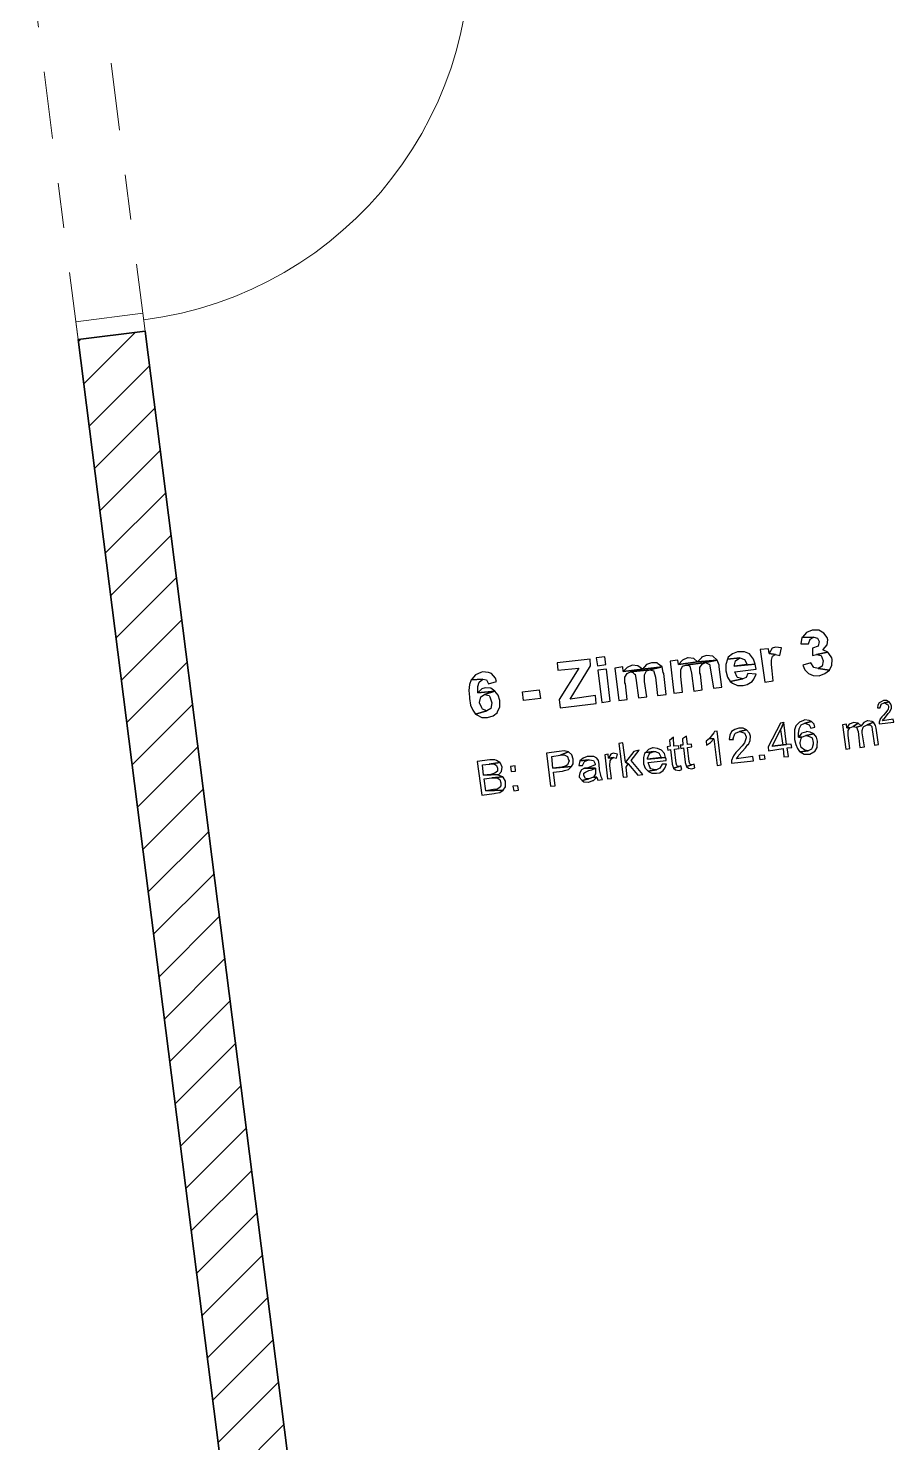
# Model space of a CAD drawing. Header units: metres. Extents: x 2713679.5 to 2713747.3, y 1226017.1 to 1226104.2.
# Drawn here: x 2713741.695 to 2713743.618, y 1226042.335 to 1226045.479 of the extents above; entities that cross this region are included whole.
import ezdxf

# ---------------------------------------------------------------- set-up
doc = ezdxf.new("R2010")
doc.units = ezdxf.units.M
doc.header["$MEASUREMENT"] = 0
doc.linetypes.add('Strichpunkt 3_1_1mm Achsen', pattern=[0.25, 0.15, -0.05, 0, -0.05])
doc.layers.add('texte', color=7, linetype='Continuous', true_color=0x000000)
doc.layers.add('waende_stuetzen', color=250, linetype='Continuous')

msp = doc.modelspace()

# ---------------------------------------------------------------- linework, layer by layer
at = {"layer": 'texte'}
for points in [[(2713743.4137, 1226044.1248), (2713743.4112, 1226044.111), (2713743.4287, 1226044.111), (2713743.4325, 1226044.121), (2713743.44, 1226044.1261)], [(2713743.4388, 1226044.1411), (2713743.4363, 1226044.1411), (2713743.4237, 1226044.1361), (2713743.4237, 1226044.1361), (2713743.415, 1226044.1261), (2713743.4137, 1226044.1248), (2713743.44, 1226044.1261), (2713743.4488, 1226044.1235), (2713743.4525, 1226044.116), (2713743.45, 1226044.106), (2713743.4375, 1226044.101), (2713743.4375, 1226044.0847), (2713743.4463, 1226044.0872), (2713743.4713, 1226044.0922), (2713743.46, 1226044.0973), (2713743.4613, 1226044.0985), (2713743.4701, 1226044.1085), (2713743.4713, 1226044.1198), (2713743.4701, 1226044.1248), (2713743.4625, 1226044.1348), (2713743.4513, 1226044.1411)], [(2713743.2723, 1226044.0935), (2713743.271, 1226044.0935), (2713743.2597, 1226044.0885), (2713743.2497, 1226044.081), (2713743.2485, 1226044.0772), (2713743.276, 1226044.0797), (2713743.286, 1226044.076), (2713743.286, 1226044.076), (2713743.2923, 1226044.0647), (2713743.2635, 1226044.061), (2713743.3098, 1226044.066), (2713743.3061, 1226044.0772), (2713743.2998, 1226044.086), (2713743.2973, 1226044.0885), (2713743.286, 1226044.0935)], [(2713743.3399, 1226044.0998), (2713743.3211, 1226044.0985), (2713743.3311, 1226044.0259), (2713743.3499, 1226044.0284), (2713743.3474, 1226044.0509), (2713743.3461, 1226044.0647), (2713743.3461, 1226044.0747), (2713743.3486, 1226044.0835), (2713743.3549, 1226044.0872), (2713743.3411, 1226044.0897)], [(2713743.3549, 1226044.1035), (2713743.3474, 1226044.101), (2713743.3411, 1226044.0897), (2713743.3549, 1226044.0872), (2713743.3649, 1226044.0847), (2713743.3687, 1226044.1023), (2713743.3687, 1226044.1023)], [(2713743.4713, 1226044.0922), (2713743.4463, 1226044.0872), (2713743.4563, 1226044.0847), (2713743.4613, 1226044.0735), (2713743.4613, 1226044.0735), (2713743.4588, 1226044.061), (2713743.45, 1226044.0559), (2713743.4751, 1226044.0522), (2713743.4801, 1226044.0635), (2713743.4813, 1226044.076), (2713743.4801, 1226044.0797), (2713743.4738, 1226044.0897)], [(2713742.943, 1226044.0772), (2713742.8704, 1226044.0685), (2713742.8717, 1226044.0522), (2713742.918, 1226044.0572), (2713742.8742, 1226043.9871), (2713742.8767, 1226043.9683), (2713742.9568, 1226043.9783), (2713742.9555, 1226043.9959), (2713742.8992, 1226043.9883), (2713742.9443, 1226044.0622)], [(2713742.9756, 1226044.0822), (2713742.9568, 1226044.0797), (2713742.9593, 1226044.0622), (2713742.9781, 1226044.0647)], [(2713743.0156, 1226044.0597), (2713742.9981, 1226044.0572), (2713743.0069, 1226043.9846), (2713743.0256, 1226043.9871), (2713743.0219, 1226044.0221), (2713743.0206, 1226044.0246), (2713743.0206, 1226044.0372), (2713743.0256, 1226044.0447), (2713743.0332, 1226044.0484), (2713743.0757, 1226044.0534), (2713743.1033, 1226044.0597), (2713743.0594, 1226044.0547), (2713743.0169, 1226044.0497)], [(2713743.0369, 1226044.0635), (2713743.0369, 1226044.0635), (2713743.0256, 1226044.0584), (2713743.0169, 1226044.0497), (2713743.0594, 1226044.0547), (2713743.0494, 1226044.0622)], [(2713743.0795, 1226044.0685), (2713743.0682, 1226044.0647), (2713743.0682, 1226044.0647), (2713743.0594, 1226044.0547), (2713743.1033, 1226044.0597), (2713743.0932, 1226044.0672), (2713743.092, 1226044.0685)], [(2713743.1033, 1226044.0597), (2713743.0757, 1226044.0534), (2713743.0845, 1226044.0509), (2713743.0845, 1226044.0497), (2713743.0882, 1226044.0372), (2713743.0932, 1226043.9959), (2713743.112, 1226043.9984), (2713743.107, 1226044.0447), (2713743.1058, 1226044.0472)], [(2713743.1383, 1226044.0747), (2713743.1208, 1226044.0722), (2713743.1295, 1226044.0009), (2713743.1483, 1226044.0034), (2713743.1446, 1226044.0384), (2713743.1446, 1226044.0409), (2713743.1446, 1226044.0534), (2713743.1483, 1226044.061), (2713743.1558, 1226044.0635), (2713743.1997, 1226044.0697), (2713743.2259, 1226044.0747), (2713743.1821, 1226044.071), (2713743.1396, 1226044.0647)], [(2713743.1608, 1226044.0797), (2713743.1596, 1226044.0797), (2713743.1483, 1226044.0747), (2713743.1396, 1226044.0647), (2713743.1821, 1226044.071), (2713743.1734, 1226044.0785)], [(2713743.1997, 1226044.0697), (2713743.1558, 1226044.0635), (2713743.1621, 1226044.0635), (2713743.1659, 1226044.0597), (2713743.1659, 1226044.0584), (2713743.1684, 1226044.0459), (2713743.1734, 1226044.0059), (2713743.1921, 1226044.0084), (2713743.1884, 1226044.0434), (2713743.1871, 1226044.0459), (2713743.1871, 1226044.0584), (2713743.1921, 1226044.066)], [(2713743.2022, 1226044.0847), (2713743.1909, 1226044.081), (2713743.1909, 1226044.0797), (2713743.1821, 1226044.071), (2713743.2259, 1226044.0747), (2713743.2159, 1226044.0835), (2713743.2159, 1226044.0835)], [(2713743.2259, 1226044.0747), (2713743.1997, 1226044.0697), (2713743.2072, 1226044.066), (2713743.2084, 1226044.066), (2713743.2109, 1226044.0534), (2713743.2172, 1226044.0121), (2713743.236, 1226044.0146), (2713743.2297, 1226044.0597), (2713743.2297, 1226044.0635)], [(2713743.2485, 1226044.0772), (2713743.2447, 1226044.0647), (2713743.2447, 1226044.0509), (2713743.2447, 1226044.0509), (2713743.2485, 1226044.0372), (2713743.2547, 1226044.0272), (2713743.2823, 1226044.0334), (2713743.271, 1226044.0359), (2713743.2698, 1226044.0372), (2713743.2648, 1226044.0484), (2713743.3123, 1226044.0547), (2713743.3098, 1226044.066), (2713743.2635, 1226044.061), (2713743.2635, 1226044.061), (2713743.266, 1226044.0735), (2713743.276, 1226044.0797)], [(2713743.4338, 1226044.0685), (2713743.4162, 1226044.0635), (2713743.42, 1226044.0534), (2713743.4287, 1226044.0447), (2713743.4388, 1226044.0409), (2713743.4525, 1226044.0397), (2713743.4525, 1226044.0397), (2713743.4651, 1226044.0447), (2713743.4751, 1226044.0522), (2713743.45, 1226044.0559), (2713743.44, 1226044.0584)], [(2713742.6789, 1226044.0309), (2713742.6751, 1226044.0209), (2713742.6739, 1226044.0071), (2713742.6751, 1226043.9921), (2713742.6751, 1226043.9896), (2713742.6776, 1226043.9746), (2713742.6826, 1226043.9633), (2713742.6889, 1226043.9545), (2713742.7139, 1226043.9621), (2713742.7039, 1226043.9658), (2713742.7027, 1226043.9683), (2713742.6976, 1226043.9796), (2713742.6976, 1226043.9808), (2713742.7001, 1226043.9934), (2713742.7089, 1226043.9984), (2713742.7314, 1226044.0059), (2713742.6939, 1226044.0021), (2713742.6939, 1226044.0159), (2713742.6964, 1226044.0259), (2713742.7052, 1226044.0322)], [(2713742.7039, 1226044.0484), (2713742.7001, 1226044.0472), (2713742.6889, 1226044.0422), (2713742.6801, 1226044.0322), (2713742.6789, 1226044.0309), (2713742.7052, 1226044.0322), (2713742.7127, 1226044.0309), (2713742.7177, 1226044.0221), (2713742.7352, 1226044.0272), (2713742.7327, 1226044.0347), (2713742.7239, 1226044.0447), (2713742.7177, 1226044.0472)], [(2713742.9793, 1226044.0547), (2713742.9605, 1226044.0522), (2713742.9693, 1226043.9808), (2713742.9881, 1226043.9833)], [(2713743.0757, 1226044.0534), (2713743.0332, 1226044.0484), (2713743.0382, 1226044.0472), (2713743.0419, 1226044.0434), (2713743.0432, 1226044.0434), (2713743.0457, 1226044.0297), (2713743.0507, 1226043.9908), (2713743.0695, 1226043.9934), (2713743.0644, 1226044.0272), (2713743.0644, 1226044.0297), (2713743.0644, 1226044.0422), (2713743.0682, 1226044.0509)], [(2713743.2935, 1226044.0447), (2713743.2898, 1226044.0359), (2713743.2823, 1226044.0334), (2713743.2547, 1226044.0272), (2713743.2597, 1226044.0234), (2713743.271, 1226044.0184), (2713743.2835, 1226044.0184), (2713743.2923, 1226044.0209), (2713743.3036, 1226044.0272), (2713743.3073, 1226044.0322), (2713743.3123, 1226044.0434)], [(2713742.7314, 1226044.0059), (2713742.7089, 1226043.9984), (2713742.7189, 1226043.9959), (2713742.7202, 1226043.9934), (2713742.7239, 1226043.9821), (2713742.7252, 1226043.9796), (2713742.7227, 1226043.9671), (2713742.7139, 1226043.9621), (2713742.6889, 1226043.9545), (2713742.6914, 1226043.9533), (2713742.7027, 1226043.947), (2713742.7152, 1226043.947), (2713742.7152, 1226043.947), (2713742.7277, 1226043.9508), (2713742.7377, 1226043.9583), (2713742.7377, 1226043.9595), (2713742.7427, 1226043.9708), (2713742.7427, 1226043.9846), (2713742.7427, 1226043.9846), (2713742.739, 1226043.9971)], [(2713742.7102, 1226044.0134), (2713742.7027, 1226044.0109), (2713742.6939, 1226044.0021), (2713742.7314, 1226044.0059), (2713742.7227, 1226044.0121)], [(2713742.7953, 1226043.9846), (2713742.7928, 1226044.0046), (2713742.8303, 1226044.0084), (2713742.8328, 1226043.9896), (2713742.7953, 1226043.9846)], [(2713743.5953, 1226043.9846), (2713743.5902, 1226043.9821), (2713743.5852, 1226043.9796), (2713743.5827, 1226043.9746), (2713743.5815, 1226043.9683), (2713743.5877, 1226043.9683), (2713743.5877, 1226043.9696), (2713743.5902, 1226043.9758), (2713743.5902, 1226043.9771), (2713743.5965, 1226043.9796), (2713743.6078, 1226043.9821), (2713743.6028, 1226043.9846)], [(2713743.6078, 1226043.9821), (2713743.5965, 1226043.9796), (2713743.5978, 1226043.9796), (2713743.6028, 1226043.9771), (2713743.604, 1226043.9771), (2713743.6065, 1226043.9721), (2713743.6065, 1226043.9708), (2713743.6053, 1226043.9646), (2713743.604, 1226043.9633), (2713743.6003, 1226043.9583), (2713743.5953, 1226043.952), (2713743.5915, 1226043.9483), (2713743.5877, 1226043.9445), (2713743.5877, 1226043.9433), (2713743.5852, 1226043.937), (2713743.5852, 1226043.9333), (2713743.6178, 1226043.937), (2713743.6165, 1226043.9433), (2713743.5927, 1226043.9395), (2713743.5953, 1226043.9433), (2713743.5965, 1226043.9445), (2713743.6015, 1226043.9508), (2713743.6053, 1226043.9558), (2713743.609, 1226043.9595), (2713743.609, 1226043.9608), (2713743.6128, 1226043.9671), (2713743.6128, 1226043.9721), (2713743.6115, 1226043.9771)], [(2713743.3737, 1226043.9358), (2713743.3662, 1226043.9345), (2713743.3386, 1226043.8819), (2713743.3399, 1226043.8732), (2713743.3724, 1226043.8782), (2713743.3737, 1226043.8594), (2713743.3837, 1226043.8607), (2713743.3812, 1226043.8794), (2713743.3912, 1226043.8807), (2713743.3899, 1226043.8882), (2713743.3799, 1226043.8869), (2713743.3474, 1226043.8832), (2713743.3662, 1226043.9195)], [(2713743.3737, 1226043.9358), (2713743.3662, 1226043.9195), (2713743.3712, 1226043.8857), (2713743.3474, 1226043.8832), (2713743.3799, 1226043.8869)], [(2713743.42, 1226043.942), (2713743.4175, 1226043.9408), (2713743.4087, 1226043.937), (2713743.4025, 1226043.9308), (2713743.4, 1226043.9283), (2713743.3975, 1226043.9195), (2713743.3975, 1226043.9095), (2713743.3975, 1226043.8982), (2713743.4, 1226043.8869), (2713743.4037, 1226043.8782), (2713743.4087, 1226043.8719), (2713743.41, 1226043.8707), (2713743.4275, 1226043.8732), (2713743.42, 1226043.8744), (2713743.4125, 1226043.8807), (2713743.41, 1226043.8894), (2713743.41, 1226043.8919), (2713743.4125, 1226043.9007), (2713743.4137, 1226043.9032), (2713743.4062, 1226043.9032), (2713743.4062, 1226043.912), (2713743.4075, 1226043.9207), (2713743.4075, 1226043.922), (2713743.4125, 1226043.9308), (2713743.42, 1226043.9345), (2713743.435, 1226043.9383), (2713743.43, 1226043.9408)], [(2713743.435, 1226043.9383), (2713743.42, 1226043.9345), (2713743.42, 1226043.9345), (2713743.43, 1226043.9308), (2713743.4338, 1226043.9232), (2713743.4425, 1226043.9257), (2713743.4413, 1226043.932)], [(2713743.5289, 1226043.9358), (2713743.5289, 1226043.9358), (2713743.5189, 1226043.932), (2713743.5139, 1226043.9245), (2713743.5201, 1226043.9245), (2713743.5276, 1226043.927), (2713743.5389, 1226043.9345), (2713743.5377, 1226043.9345)], [(2713743.5389, 1226043.9345), (2713743.5276, 1226043.927), (2713743.5352, 1226043.9257), (2713743.5452, 1226043.9283)], [(2713743.5602, 1226043.9395), (2713743.5589, 1226043.9395), (2713743.5514, 1226043.9358), (2713743.5452, 1226043.9283), (2713743.5352, 1226043.9257), (2713743.5389, 1226043.9157), (2713743.5427, 1226043.8807), (2713743.5527, 1226043.8819), (2713743.5477, 1226043.9132), (2713743.5477, 1226043.9182), (2713743.5502, 1226043.9257), (2713743.5514, 1226043.927), (2713743.5589, 1226043.9308), (2713743.5727, 1226043.937), (2713743.5702, 1226043.9383)], [(2713743.5727, 1226043.937), (2713743.5589, 1226043.9308), (2713743.5652, 1226043.9308), (2713743.569, 1226043.927), (2713743.5702, 1226043.9195), (2713743.5752, 1226043.8857), (2713743.584, 1226043.8869), (2713743.579, 1226043.9232), (2713743.5777, 1226043.9295)], [(2713743.1283, 1226043.9032), (2713743.1195, 1226043.8957), (2713743.1208, 1226043.8832), (2713743.1145, 1226043.8819), (2713743.1158, 1226043.8744), (2713743.122, 1226043.8757), (2713743.1258, 1226043.8444), (2713743.1258, 1226043.8431), (2713743.1283, 1226043.8344), (2713743.1408, 1226043.8381), (2713743.1383, 1226043.8381), (2713743.1358, 1226043.8406), (2713743.1346, 1226043.8456), (2713743.1308, 1226043.8769), (2713743.1408, 1226043.8782), (2713743.1396, 1226043.8844), (2713743.1295, 1226043.8832)], [(2713743.1571, 1226043.9057), (2713743.1483, 1226043.8995), (2713743.1496, 1226043.8857), (2713743.1433, 1226043.8857), (2713743.1446, 1226043.8782), (2713743.1508, 1226043.8794), (2713743.1546, 1226043.8481), (2713743.1546, 1226043.8469), (2713743.1571, 1226043.8381), (2713743.1696, 1226043.8419), (2713743.1671, 1226043.8419), (2713743.1646, 1226043.8444), (2713743.1633, 1226043.8494), (2713743.1596, 1226043.8807), (2713743.1696, 1226043.8819), (2713743.1684, 1226043.8882), (2713743.1596, 1226043.8869)], [(2713743.2259, 1226043.917), (2713743.2197, 1226043.9157), (2713743.2184, 1226043.9132), (2713743.2122, 1226043.9057), (2713743.2084, 1226043.9007), (2713743.2184, 1226043.8995), (2713743.2259, 1226043.8406), (2713743.2347, 1226043.8419)], [(2713743.2735, 1226043.9232), (2713743.2648, 1226043.9207), (2713743.2572, 1226043.9157), (2713743.2535, 1226043.9082), (2713743.2522, 1226043.8982), (2713743.2622, 1226043.8982), (2713743.261, 1226043.9007), (2713743.2648, 1226043.9107), (2713743.266, 1226043.912), (2713743.2748, 1226043.9157), (2713743.291, 1226043.9195), (2713743.2835, 1226043.9232)], [(2713743.291, 1226043.9195), (2713743.2748, 1226043.9157), (2713743.276, 1226043.9157), (2713743.2848, 1226043.9132), (2713743.286, 1226043.9132), (2713743.2898, 1226043.9045), (2713743.2898, 1226043.902), (2713743.2873, 1226043.8932), (2713743.286, 1226043.8907), (2713743.281, 1226043.8844), (2713743.2723, 1226043.8744), (2713743.2673, 1226043.8694), (2713743.2622, 1226043.8619), (2713743.261, 1226043.8607), (2713743.2572, 1226043.8519), (2713743.2572, 1226043.8456), (2713743.3061, 1226043.8506), (2713743.3048, 1226043.8607), (2713743.2685, 1226043.8556), (2713743.2723, 1226043.8607), (2713743.2735, 1226043.8632), (2713743.281, 1226043.8719), (2713743.2885, 1226043.8794), (2713743.2935, 1226043.8869), (2713743.2948, 1226043.8869), (2713743.2986, 1226043.8957), (2713743.2998, 1226043.9057), (2713743.2973, 1226043.912)], [(2713743.4237, 1226043.9157), (2713743.4225, 1226043.9145), (2713743.4137, 1226043.912), (2713743.4125, 1226043.9107), (2713743.4062, 1226043.9032), (2713743.4137, 1226043.9032), (2713743.4225, 1226043.907), (2713743.44, 1226043.9107), (2713743.4325, 1226043.9145)], [(2713743.44, 1226043.9107), (2713743.4225, 1226043.907), (2713743.425, 1226043.907), (2713743.4338, 1226043.9032), (2713743.4363, 1226043.902), (2713743.4388, 1226043.8919), (2713743.4388, 1226043.8882), (2713743.4363, 1226043.8794), (2713743.435, 1226043.8769), (2713743.4275, 1226043.8732), (2713743.41, 1226043.8707), (2713743.4187, 1226043.8657), (2713743.4287, 1226043.8657), (2713743.4313, 1226043.8657), (2713743.44, 1226043.8707), (2713743.4425, 1226043.8719), (2713743.4475, 1226043.8807), (2713743.4475, 1226043.8844), (2713743.4488, 1226043.8945), (2713743.4463, 1226043.9032)], [(2713743.5126, 1226043.932), (2713743.5039, 1226043.9308), (2713743.5114, 1226043.8769), (2713743.5201, 1226043.8782), (2713743.5164, 1226043.907), (2713743.5164, 1226043.9082), (2713743.5164, 1226043.9182), (2713743.5201, 1226043.9245), (2713743.5139, 1226043.9245)], [(2713742.8742, 1226043.8719), (2713742.8466, 1226043.8682), (2713742.8554, 1226043.7943), (2713742.8654, 1226043.7956), (2713742.8616, 1226043.8256), (2713742.8817, 1226043.8281), (2713742.8867, 1226043.8294), (2713742.8954, 1226043.8319), (2713742.9017, 1226043.8381), (2713742.8604, 1226043.8344), (2713742.8579, 1226043.8607), (2713742.8767, 1226043.8632), (2713742.8954, 1226043.8707), (2713742.8954, 1226043.8707), (2713742.8854, 1226043.8732), (2713742.8854, 1226043.8732)], [(2713743.0156, 1226043.8907), (2713743.0069, 1226043.8894), (2713743.0169, 1226043.8143), (2713743.0256, 1226043.8156), (2713743.0231, 1226043.8369), (2713743.0281, 1226043.8444), (2713743.0219, 1226043.8481)], [(2713743.0519, 1226043.8744), (2713743.0407, 1226043.8719), (2713743.0219, 1226043.8481), (2713743.0281, 1226043.8444), (2713743.0494, 1226043.8193), (2713743.0607, 1226043.8206), (2713743.0344, 1226043.8519)], [(2713743.067, 1226043.8694), (2713743.0644, 1226043.8669), (2713743.0619, 1226043.8581), (2713743.0619, 1226043.8469), (2713743.0619, 1226043.8444), (2713743.0657, 1226043.8344), (2713743.072, 1226043.8281), (2713743.0907, 1226043.8306), (2713743.087, 1226043.8306), (2713743.0782, 1226043.8331), (2713743.0757, 1226043.8369), (2713743.072, 1226043.8469), (2713743.112, 1226043.8519), (2713743.112, 1226043.8544), (2713743.1108, 1226043.8581), (2713743.0707, 1226043.8544), (2713743.0707, 1226043.8569), (2713743.0745, 1226043.8657), (2713743.0757, 1226043.8682), (2713743.0845, 1226043.8719)], [(2713743.0832, 1226043.8794), (2713743.082, 1226043.8794), (2713743.0732, 1226043.8757), (2713743.067, 1226043.8694), (2713743.0845, 1226043.8719), (2713743.0882, 1226043.8719), (2713743.097, 1226043.8682), (2713743.097, 1226043.8669), (2713743.1008, 1226043.8581), (2713743.0707, 1226043.8544), (2713743.1108, 1226043.8581), (2713743.1083, 1226043.8669), (2713743.102, 1226043.8744), (2713743.102, 1226043.8744), (2713743.0932, 1226043.8782)], [(2713743.2084, 1226043.9007), (2713743.2009, 1226043.8945), (2713743.2022, 1226043.8857), (2713743.2022, 1226043.8857), (2713743.2109, 1226043.8919), (2713743.2109, 1226043.8919), (2713743.2184, 1226043.8995)], [(2713742.7202, 1226043.8531), (2713742.6926, 1226043.8494), (2713742.7027, 1226043.7743), (2713742.7302, 1226043.778), (2713742.7327, 1226043.7793), (2713742.7427, 1226043.7805), (2713742.7502, 1226043.7855), (2713742.7114, 1226043.7843), (2713742.7077, 1226043.8106), (2713742.7252, 1226043.8131), (2713742.749, 1226043.8156), (2713742.739, 1226043.8193), (2713742.7402, 1226043.8206), (2713742.7064, 1226043.8193), (2713742.7039, 1226043.8419), (2713742.7189, 1226043.8431), (2713742.7427, 1226043.8469), (2713742.7352, 1226043.8519), (2713742.7314, 1226043.8531)], [(2713742.7427, 1226043.8469), (2713742.7189, 1226043.8431), (2713742.7202, 1226043.8431), (2713742.7302, 1226043.8444), (2713742.7352, 1226043.8406), (2713742.7377, 1226043.8344), (2713742.7377, 1226043.8281), (2713742.7314, 1226043.8231), (2713742.7227, 1226043.8206), (2713742.7064, 1226043.8193), (2713742.7402, 1226043.8206), (2713742.7465, 1226043.8268), (2713742.7477, 1226043.8369), (2713742.7477, 1226043.8369), (2713742.744, 1226043.8456)], [(2713742.8954, 1226043.8707), (2713742.8767, 1226043.8632), (2713742.8854, 1226043.8644), (2713742.8929, 1226043.8607), (2713742.8954, 1226043.8531), (2713742.8967, 1226043.8506), (2713742.8929, 1226043.8419), (2713742.8904, 1226043.8394), (2713742.8804, 1226043.8369), (2713742.8604, 1226043.8344), (2713742.9017, 1226043.8381), (2713742.9055, 1226043.8444), (2713742.9055, 1226043.8544), (2713742.9055, 1226043.8544), (2713742.903, 1226043.8644)], [(2713742.9205, 1226043.8506), (2713742.918, 1226043.8406), (2713742.9267, 1226043.8406), (2713742.9305, 1226043.8494), (2713742.9305, 1226043.8494), (2713742.9393, 1226043.8531)], [(2713742.9405, 1226043.8607), (2713742.9368, 1226043.8607), (2713742.928, 1226043.8569), (2713742.928, 1226043.8569), (2713742.9205, 1226043.8506), (2713742.9205, 1226043.8506), (2713742.9393, 1226043.8531), (2713742.9418, 1226043.8531), (2713742.9505, 1226043.8519), (2713742.9543, 1226043.8444), (2713742.9543, 1226043.8419), (2713742.9493, 1226043.8394), (2713742.938, 1226043.8356), (2713742.9305, 1226043.8344), (2713742.9555, 1226043.8344), (2713742.9555, 1226043.8306), (2713742.9555, 1226043.8218), (2713742.9505, 1226043.8143), (2713742.958, 1226043.8143), (2713742.9605, 1226043.8081), (2713742.9706, 1226043.8093), (2713742.9681, 1226043.8156), (2713742.9668, 1226043.8193), (2713742.9643, 1226043.8306), (2713742.963, 1226043.8431), (2713742.9618, 1226043.8519), (2713742.958, 1226043.8569), (2713742.9518, 1226043.8607), (2713742.9505, 1226043.8607)], [(2713742.9831, 1226043.8657), (2713742.9756, 1226043.8644), (2713742.9818, 1226043.8106), (2713742.9906, 1226043.8118), (2713742.9868, 1226043.8394), (2713742.9868, 1226043.8406), (2713742.9881, 1226043.8506), (2713742.9906, 1226043.8556), (2713742.9956, 1226043.8581), (2713742.9843, 1226043.8569)], [(2713742.9943, 1226043.8682), (2713742.9893, 1226043.8657), (2713742.9843, 1226043.8569), (2713742.9956, 1226043.8581), (2713743.0019, 1226043.8569), (2713743.0044, 1226043.8657), (2713743.0044, 1226043.8657)], [(2713743.1033, 1226043.8431), (2713743.1033, 1226043.8431), (2713743.0982, 1226043.8344), (2713743.0907, 1226043.8306), (2713743.072, 1226043.8281), (2713743.0732, 1226043.8268), (2713743.0807, 1226043.8231), (2713743.0907, 1226043.8231), (2713743.0982, 1226043.8243), (2713743.1058, 1226043.8294), (2713743.1095, 1226043.8344), (2713743.1133, 1226043.8431)], [(2713743.1746, 1226043.8431), (2713743.1696, 1226043.8419), (2713743.1571, 1226043.8381), (2713743.1621, 1226043.8344), (2713743.1696, 1226043.8331), (2713743.1759, 1226043.8356)], [(2713743.3211, 1226043.8531), (2713743.3198, 1226043.8632), (2713743.3298, 1226043.8644), (2713743.3311, 1226043.8544), (2713743.3211, 1226043.8531)], [(2713742.749, 1226043.8156), (2713742.7252, 1226043.8131), (2713742.7264, 1226043.8131), (2713742.7365, 1226043.8131), (2713742.7427, 1226043.8093), (2713742.7452, 1226043.8018), (2713742.7452, 1226043.7956), (2713742.7415, 1226043.7905), (2713742.7365, 1226043.788), (2713742.7289, 1226043.7868), (2713742.7114, 1226043.7843), (2713742.7502, 1226043.7855), (2713742.7552, 1226043.793), (2713742.7552, 1226043.793), (2713742.7552, 1226043.8031), (2713742.7552, 1226043.8056), (2713742.7502, 1226043.8143)], [(2713742.7765, 1226043.8394), (2713742.7665, 1226043.8381), (2713742.7677, 1226043.8268), (2713742.7778, 1226043.8281)], [(2713742.9305, 1226043.8344), (2713742.9242, 1226043.8306), (2713742.9205, 1226043.8243), (2713742.9192, 1226043.8168), (2713742.9192, 1226043.8143), (2713742.9255, 1226043.8068), (2713742.9405, 1226043.8106), (2713742.933, 1226043.8118), (2713742.9292, 1226043.8181), (2713742.9292, 1226043.8231), (2713742.933, 1226043.8256), (2713742.9405, 1226043.8294), (2713742.9468, 1226043.8306), (2713742.9555, 1226043.8344)], [(2713742.9505, 1226043.8143), (2713742.9405, 1226043.8106), (2713742.9255, 1226043.8068), (2713742.9292, 1226043.8043), (2713742.9393, 1226043.8031), (2713742.9405, 1226043.8031), (2713742.9493, 1226043.8068), (2713742.9505, 1226043.8068), (2713742.958, 1226043.8143)], [(2713743.1446, 1226043.8394), (2713743.1408, 1226043.8381), (2713743.1283, 1226043.8344), (2713743.1333, 1226043.8306), (2713743.1408, 1226043.8294), (2713743.1471, 1226043.8319)], [(2713742.7828, 1226043.7956), (2713742.7715, 1226043.7943), (2713742.774, 1226043.7843), (2713742.784, 1226043.7855)]]:
    msp.add_lwpolyline(points, close=True, dxfattribs=at)
at = {"layer": 'waende_stuetzen', "color": 7, "linetype": 'Strichpunkt 3_1_1mm Achsen', "lineweight": 13}
for p, q in [((2713741.9546, 1226044.8062), (2713741.8438, 1226045.6792)), ((2713741.8057, 1226044.7874), (2713741.695, 1226045.6604))]:
    msp.add_line(p, q, dxfattribs=at)
at = {"layer": 'waende_stuetzen', "color": 7, "linetype": 'Continuous', "lineweight": 13}
for p, q in [((2713741.8007, 1226044.827), (2713741.9495, 1226044.8459)), ((2713741.9495, 1226044.8459), (2713741.9546, 1226044.8062)), ((2713741.8057, 1226044.7874), (2713741.8007, 1226044.827))]:
    msp.add_line(p, q, dxfattribs=at)
at = {"layer": 'waende_stuetzen', "color": 7, "linetype": 'Continuous', "lineweight": 35}
for p, q in [((2713741.9546, 1226044.8062), (2713741.8057, 1226044.7874)), ((2713741.8057, 1226044.7874), (2713742.1702, 1226041.9154)), ((2713742.319, 1226041.9343), (2713741.9546, 1226044.8062))]:
    msp.add_line(p, q, dxfattribs=at)
at = {"layer": 'waende_stuetzen', "color": 18, "linetype": 'Continuous', "lineweight": 0, "true_color": 0x000000}
for p, q in [((2713741.8063, 1226044.783), (2713741.8114, 1226044.7881)), ((2713741.8183, 1226044.6888), (2713741.9329, 1226044.8035)), ((2713741.8302, 1226044.5947), (2713741.9644, 1226044.7289)), ((2713741.8421, 1226044.5006), (2713741.9763, 1226044.6348)), ((2713741.8541, 1226044.4065), (2713741.9883, 1226044.5406)), ((2713741.866, 1226044.3123), (2713742.0002, 1226044.4465)), ((2713741.878, 1226044.2182), (2713742.0122, 1226044.3524)), ((2713741.8899, 1226044.1241), (2713742.0241, 1226044.2583)), ((2713741.9019, 1226044.03), (2713742.036, 1226044.1642)), ((2713741.9138, 1226043.9359), (2713742.048, 1226044.07)), ((2713741.9258, 1226043.8417), (2713742.0599, 1226043.9759)), ((2713741.9377, 1226043.7476), (2713742.0719, 1226043.8818)), ((2713741.9496, 1226043.6535), (2713742.0838, 1226043.7877)), ((2713741.9616, 1226043.5594), (2713742.0958, 1226043.6935)), ((2713741.9735, 1226043.4653), (2713742.1077, 1226043.5994)), ((2713741.9855, 1226043.3711), (2713742.1197, 1226043.5053)), ((2713741.9974, 1226043.277), (2713742.1316, 1226043.4112)), ((2713742.0094, 1226043.1829), (2713742.1435, 1226043.3171)), ((2713742.0213, 1226043.0888), (2713742.1555, 1226043.2229)), ((2713742.0333, 1226042.9946), (2713742.1674, 1226043.1288)), ((2713742.0452, 1226042.9005), (2713742.1794, 1226043.0347)), ((2713742.0571, 1226042.8064), (2713742.1913, 1226042.9406)), ((2713742.0691, 1226042.7123), (2713742.2033, 1226042.8465)), ((2713742.081, 1226042.6182), (2713742.2152, 1226042.7523)), ((2713742.093, 1226042.524), (2713742.2272, 1226042.6582)), ((2713742.1049, 1226042.4299), (2713742.2391, 1226042.5641)), ((2713742.1169, 1226042.3358), (2713742.251, 1226042.47)), ((2713742.1288, 1226042.2417), (2713742.263, 1226042.3758))]:
    msp.add_line(p, q, dxfattribs=at)
at = {"layer": 'waende_stuetzen', "color": 7, "linetype": 'Continuous', "lineweight": 13}
msp.add_arc((2713741.8469, 1226045.6544), 0.83, 277.2326, 7.2326, dxfattribs=at)

doc.saveas('drawing.dxf')
